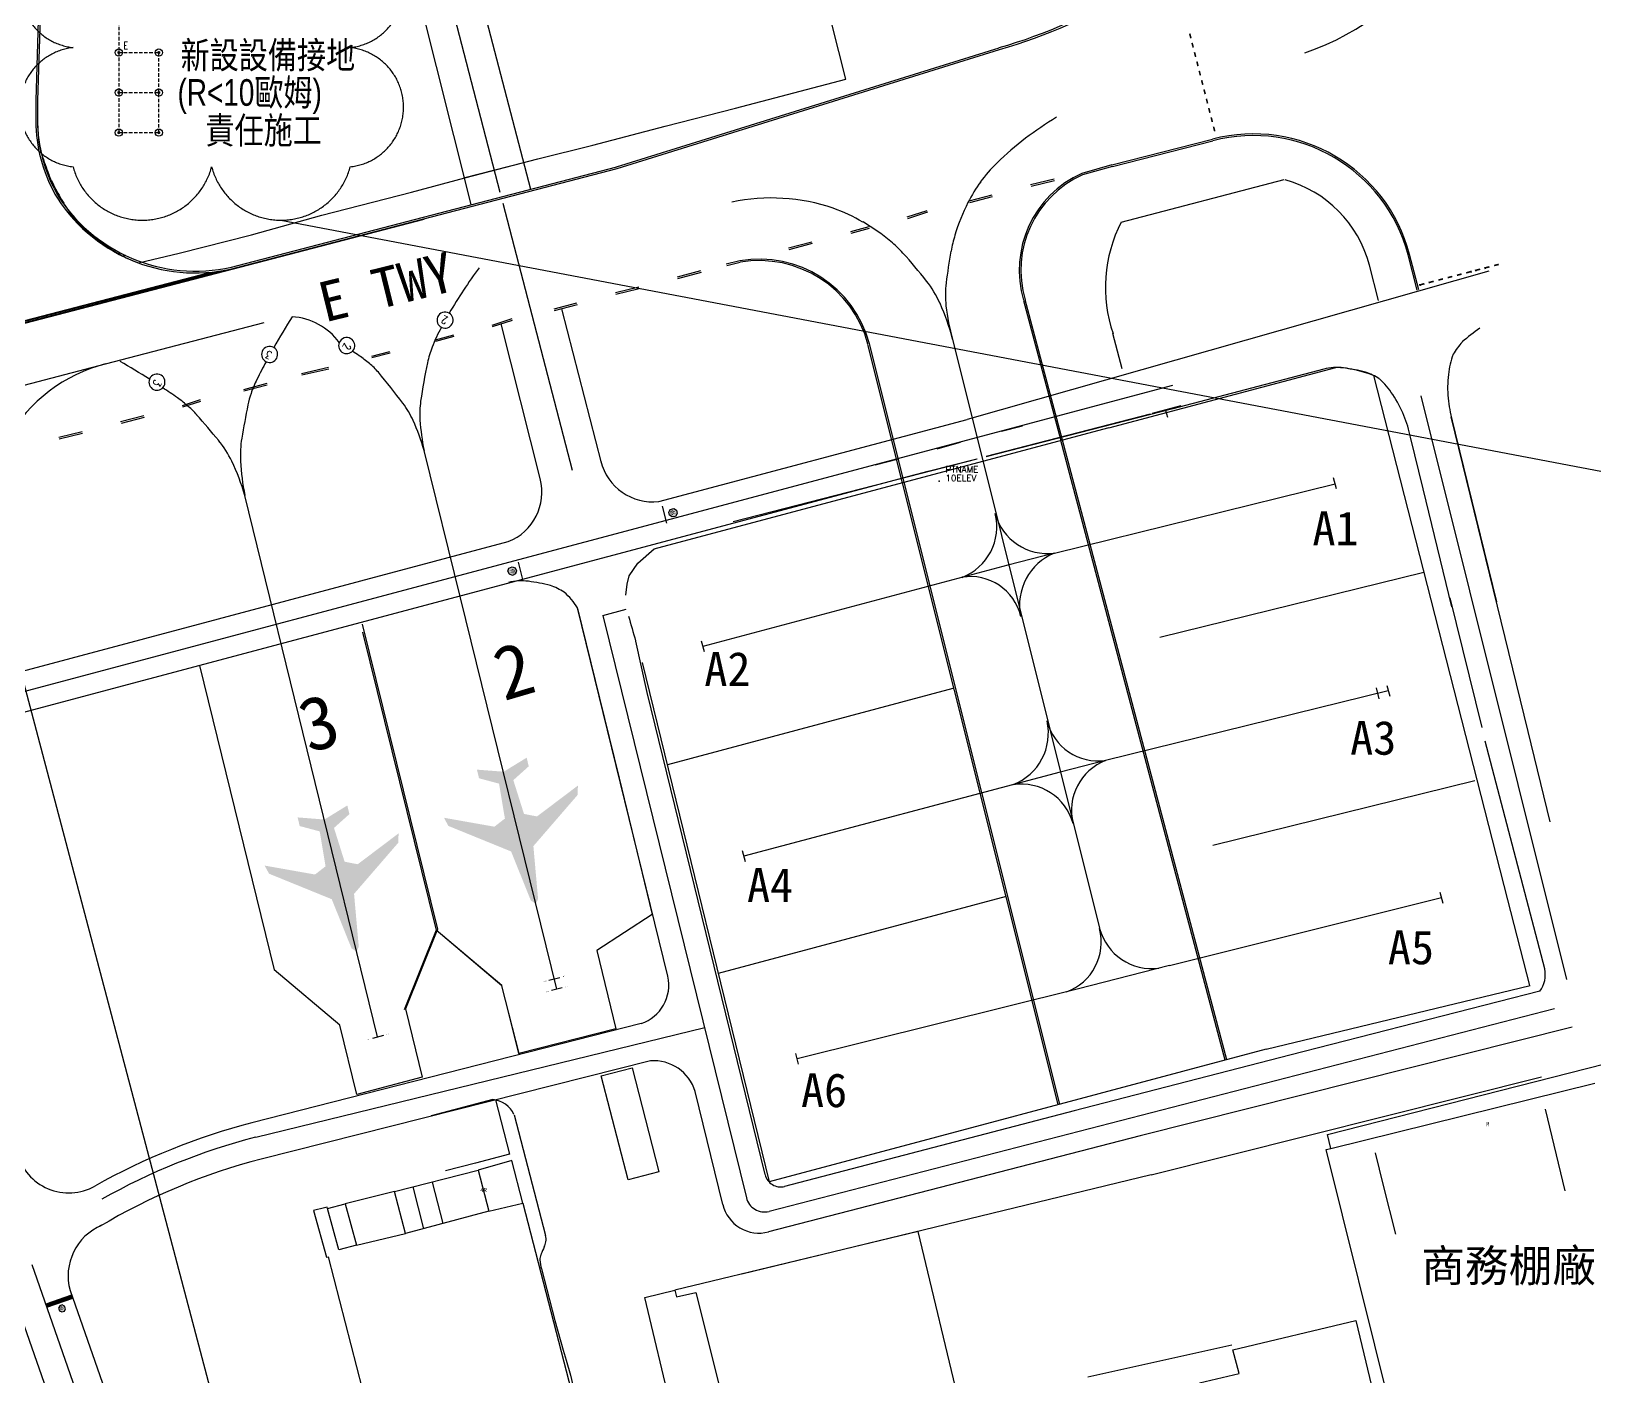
# Model space of a CAD drawing. Extents: x 71210 to 87171, y -11349 to 219.
# Drawn here: x 82214 to 85144, y -7276 to -4755 of the extents above; entities that cross this region are included whole.
import ezdxf
from ezdxf.enums import TextEntityAlignment as Align

# ---------------------------------------------------------------- set-up
doc = ezdxf.new("R2010")
doc.units = 0
doc.linetypes.add('HIDDEN', pattern=[9.525, 6.35, -3.175])
for name, color, linetype in [('L-燈具圖', 7, 'Continuous'), ('建築', 7, 'Continuous'), ('接地線', 3, 'HIDDEN'), ('文字', 6, 'Continuous'), ('既設管線', 1, 'HIDDEN')]:
    doc.layers.add(name, color=color, linetype=linetype)
doc.styles.add('ED_TEXT', font='ROMANS', dxfattribs={"width": 0.8, "bigfont": 'LCHINA'})
doc.styles.add('PTELEV', font='simplex.shx')
doc.styles.add('PTNAME', font='simplex.shx', dxfattribs={"bigfont": 'chineset.shx'})
doc.styles.add('TC_T1', font='romanc.shx', dxfattribs={"width": 0.8, "bigfont": '@chineset.shx'})
doc.styles.add('新細明體', font='')
doc.styles.add('細明體', font='')
doc.styles.get('新細明體').set_extended_font_data('新細明體')
doc.styles.get('細明體').set_extended_font_data('細明體')

msp = doc.modelspace()

# ---------------------------------------------------------------- hatches: boundary and pattern name
at = {"layer": '建築', "ltscale": 1000}
h = msp.add_hatch(color=256, dxfattribs=at)
h.paths.add_polyline_path([(84387.4, -4768.1), (84388.9, -4767.7), (84386.6, -4759), (84385.2, -4759.4)])
h.paths.add_polyline_path([(84386, -4768.5), (84387.4, -4768.1), (84385.2, -4759.4), (84383.7, -4759.8)])
h = msp.add_hatch(color=256, dxfattribs=at)
h.paths.add_polyline_path([(84391.9, -4785.5), (84393.3, -4785.2), (84391.1, -4776.4), (84389.6, -4776.8)])
h.paths.add_polyline_path([(84390.4, -4785.9), (84391.9, -4785.5), (84389.6, -4776.8), (84388.2, -4777.2)])
h = msp.add_hatch(color=256, dxfattribs=at)
h.paths.add_polyline_path([(84396.4, -4803), (84397.8, -4802.6), (84395.6, -4793.9), (84394.1, -4794.3)])
h.paths.add_polyline_path([(84394.9, -4803.3), (84396.4, -4803), (84394.1, -4794.3), (84392.7, -4794.6)])
h = msp.add_hatch(color=256, dxfattribs=at)
h.paths.add_polyline_path([(84400.8, -4820.4), (84402.3, -4820), (84400, -4811.3), (84398.6, -4811.7)])
h.paths.add_polyline_path([(84399.4, -4820.8), (84400.8, -4820.4), (84398.6, -4811.7), (84397.1, -4812.1)])
h = msp.add_hatch(color=256, dxfattribs=at)
h.paths.add_polyline_path([(84405.3, -4837.8), (84406.7, -4837.5), (84404.5, -4828.8), (84403.1, -4829.1)])
h.paths.add_polyline_path([(84403.8, -4838.2), (84405.3, -4837.8), (84403.1, -4829.1), (84401.6, -4829.5)])
h = msp.add_hatch(color=256, dxfattribs=at)
h.paths.add_polyline_path([(84409.8, -4855.3), (84411.2, -4854.9), (84409, -4846.2), (84407.5, -4846.6)])
h.paths.add_polyline_path([(84408.3, -4855.7), (84409.8, -4855.3), (84407.5, -4846.6), (84406.1, -4846.9)])
h = msp.add_hatch(color=256, dxfattribs=at)
h.paths.add_polyline_path([(84414.2, -4872.7), (84415.7, -4872.3), (84413.4, -4863.6), (84412, -4864)])
h.paths.add_polyline_path([(84412.8, -4873.1), (84414.2, -4872.7), (84412, -4864), (84410.5, -4864.4)])
h = msp.add_hatch(color=256, dxfattribs=at)
h.paths.add_polyline_path([(84418.7, -4890.2), (84420.1, -4889.8), (84417.9, -4881.1), (84416.5, -4881.4)])
h.paths.add_polyline_path([(84417.2, -4890.5), (84418.7, -4890.2), (84416.5, -4881.4), (84415, -4881.8)])
h = msp.add_hatch(color=256, dxfattribs=at)
h.paths.add_polyline_path([(84423.2, -4907.6), (84424.6, -4907.2), (84422.4, -4898.5), (84420.9, -4898.9)])
h.paths.add_polyline_path([(84421.7, -4908), (84423.2, -4907.6), (84420.9, -4898.9), (84419.5, -4899.2)])
h = msp.add_hatch(color=256, dxfattribs=at)
h.paths.add_polyline_path([(84427.6, -4925), (84429.1, -4924.7), (84426.9, -4915.9), (84425.4, -4916.3)])
h.paths.add_polyline_path([(84426.2, -4925.4), (84427.6, -4925), (84425.4, -4916.3), (84423.9, -4916.7)])
h = msp.add_hatch(color=256, dxfattribs=at)
h.paths.add_polyline_path([(84432.1, -4942.5), (84433.6, -4942.1), (84431.3, -4933.4), (84429.9, -4933.7)])
h.paths.add_polyline_path([(84430.6, -4942.8), (84432.1, -4942.5), (84429.9, -4933.7), (84428.4, -4934.1)])
for points in [[(82602.1, -5197.8), (82601.9, -5197.1, -0.02048), (82577.3, -5202.7), (82474, -5229.6), (82473.9, -5231.2)], [(82558, -5205.7, -0.008127), (82548.1, -5206.7), (82474.1, -5226), (82474.1, -5227.5)], [(83159.8, -6389.7), (83150.4, -6383.9), (83113.3, -6291.8), (82995.8, -6244), (82987.5, -6228.7), (83082.1, -6245.4), (83101.7, -6230.1), (83090.7, -6164.7), (83053.2, -6154.7), (83049.3, -6138.5), (83099.5, -6142.4), (83142.5, -6116.1), (83146.4, -6132.3), (83117.5, -6158.2), (83137.5, -6221.5), (83161.9, -6226.2), (83238.5, -6168.4), (83238.1, -6185.8), (83155.1, -6281.8), (83163.9, -6380.7)], [(82823.7, -6479.3), (82814.3, -6473.5), (82777.2, -6381.3), (82659.7, -6333.5), (82651.4, -6318.3), (82745.9, -6335), (82765.6, -6319.6), (82754.6, -6254.2), (82717.1, -6244.2), (82713.2, -6228), (82763.4, -6232), (82806.4, -6205.6), (82810.3, -6221.8), (82781.4, -6247.7), (82801.3, -6311), (82825.8, -6315.8), (82902.4, -6258), (82902, -6275.3), (82819, -6371.3), (82827.8, -6470.2)]]:
    msp.add_hatch(color=256, dxfattribs=at).paths.add_polyline_path(points)
h = msp.add_hatch(color=256, dxfattribs=at)
h.paths.add_polyline_path([(84877.4, -5214.4), (84877, -5213), (84868.3, -5215.3), (84868.6, -5216.7)])
h.paths.add_polyline_path([(84877.7, -5215.9), (84877.4, -5214.4), (84868.6, -5216.7), (84869, -5218.2)])
h = msp.add_hatch(color=256, dxfattribs=at)
h.paths.add_polyline_path([(84894.8, -5209.9), (84894.4, -5208.4), (84885.7, -5210.7), (84886.1, -5212.2)])
h.paths.add_polyline_path([(84895.2, -5211.4), (84894.8, -5209.9), (84886.1, -5212.2), (84886.4, -5213.6)])
h = msp.add_hatch(color=256, dxfattribs=at)
h.paths.add_polyline_path([(84912.2, -5205.4), (84911.8, -5203.9), (84903.1, -5206.2), (84903.5, -5207.6)])
h.paths.add_polyline_path([(84912.6, -5206.8), (84912.2, -5205.4), (84903.5, -5207.6), (84903.9, -5209.1)])
h = msp.add_hatch(color=256, dxfattribs=at)
h.paths.add_polyline_path([(84929.6, -5200.8), (84929.2, -5199.4), (84920.5, -5201.6), (84920.9, -5203.1)])
h.paths.add_polyline_path([(84930, -5202.3), (84929.6, -5200.8), (84920.9, -5203.1), (84921.3, -5204.5)])
h = msp.add_hatch(color=256, dxfattribs=at)
h.paths.add_polyline_path([(84947, -5196.3), (84946.7, -5194.8), (84937.9, -5197.1), (84938.3, -5198.6)])
h.paths.add_polyline_path([(84947.4, -5197.7), (84947, -5196.3), (84938.3, -5198.6), (84938.7, -5200)])
h = msp.add_hatch(color=256, dxfattribs=at)
h.paths.add_polyline_path([(84964.5, -5191.8), (84964.1, -5190.3), (84955.4, -5192.6), (84955.7, -5194)])
h.paths.add_polyline_path([(84964.8, -5193.2), (84964.5, -5191.8), (84955.7, -5194), (84956.1, -5195.5)])
h = msp.add_hatch(color=256, dxfattribs=at)
h.paths.add_polyline_path([(82474.1, -5227.5), (82474.1, -5226), (82410.4, -5242.5), (82410.4, -5244.1)])
h.paths.add_polyline_path([(82473.9, -5231.2), (82474, -5229.6), (82410.3, -5246.2), (82410.2, -5247.7)])
h.paths.add_polyline_path([(82410.4, -5244.1), (82410.4, -5242.5), (82344.5, -5259.7), (82344.5, -5261.2)])
h.paths.add_polyline_path([(82410.2, -5247.7), (82410.3, -5246.2), (82344.4, -5263.3), (82344.3, -5264.9)])
h.paths.add_polyline_path([(82344.5, -5261.2), (82344.5, -5259.7), (82284.7, -5275.2), (82284.7, -5276.8)])
h.paths.add_polyline_path([(82344.3, -5264.9), (82344.4, -5263.3), (82284.6, -5278.9), (82284.6, -5280.5)])
h = msp.add_hatch(color=256, dxfattribs=at)
h.paths.add_polyline_path([(84825.1, -5228), (84824.7, -5226.6), (84816, -5228.9), (84816.4, -5230.3)])
h.paths.add_polyline_path([(84825.5, -5229.5), (84825.1, -5228), (84816.4, -5230.3), (84816.8, -5231.8)])
h = msp.add_hatch(color=256, dxfattribs=at)
h.paths.add_polyline_path([(84842.5, -5223.5), (84842.1, -5222.1), (84833.4, -5224.3), (84833.8, -5225.8)])
h.paths.add_polyline_path([(84842.9, -5225), (84842.5, -5223.5), (84833.8, -5225.8), (84834.2, -5227.2)])
h = msp.add_hatch(color=256, dxfattribs=at)
h.paths.add_polyline_path([(84859.9, -5219), (84859.6, -5217.5), (84850.9, -5219.8), (84851.2, -5221.2)])
h.paths.add_polyline_path([(84860.3, -5220.4), (84859.9, -5219), (84851.2, -5221.2), (84851.6, -5222.7)])
h = msp.add_hatch(color=256, dxfattribs=at)
h.paths.add_polyline_path([(82284.7, -5276.8), (82284.7, -5275.2), (82234.7, -5288.3), (82234.6, -5289.8)])
h.paths.add_polyline_path([(82284.6, -5280.5), (82284.6, -5278.9), (82234.6, -5291.9), (82234.5, -5293.5)])
h.paths.add_polyline_path([(82234.6, -5289.8), (82234.7, -5288.3), (82187.5, -5300.5), (82187.5, -5302.1)])
h.paths.add_polyline_path([(82234.5, -5293.5), (82234.6, -5291.9), (82187.4, -5304.2), (82187.4, -5305.8)])
h = msp.add_hatch(color=256, dxfattribs=at)
h.dxf.hatch_style = 1
h.paths.add_polyline_path([(83121.6, -5771.5), (83115.7, -5774.5), (83110.1, -5772.3), (83107.2, -5766.8), (83109.3, -5760.9), (83115.3, -5758.3), (83120.9, -5760.4), (83123.3, -5765.8)])
h.paths.add_polyline_path([(83411.7, -5650.9), (83418.1, -5649.2), (83423.1, -5652.5), (83424.7, -5658.5), (83421.3, -5663.9), (83415, -5665.1), (83410, -5661.9), (83408.8, -5656.1)])
h.paths.add_polyline_path([(82083.6, -6006.4), (82082.4, -6001.6), (82078.1, -5999), (82073.3, -6000.3), (82070.7, -6004.5), (82071.9, -6009.4), (82076.2, -6011.9), (82081.1, -6010.7)])
h.paths.add_polyline_path([(81772.2, -6123), (81773.5, -6127.9), (81777.8, -6130.4), (81782.7, -6129.1), (81785.2, -6124.8), (81783.9, -6120), (81779.6, -6117.4), (81774.8, -6118.7)])
h.paths.add_polyline_path([(81988.6, -6215), (81993.5, -6213.7), (81996, -6209.4), (81994.7, -6204.5), (81990.3, -6202), (81985.5, -6203.3), (81983, -6207.6), (81984.3, -6212.5)])
h.paths.add_polyline_path([(82119.2, -6883.9), (82114.4, -6885.2), (82111.9, -6889.5), (82113.2, -6894.4), (82117.5, -6896.9), (82122.3, -6895.6), (82124.8, -6891.3), (82123.6, -6886.4)])
h.paths.add_polyline_path([(82271.3, -7154.7), (82276, -7153), (82278.2, -7148.5), (82276.5, -7143.8), (82272, -7141.6), (82267.3, -7143.3), (82265.1, -7147.8), (82266.8, -7152.5)])
h.paths.add_polyline_path([(81970, -7255), (81975, -7255.1), (81978.6, -7251.6), (81978.7, -7246.6), (81975.2, -7243), (81970.2, -7242.9), (81966.6, -7246.4), (81966.5, -7251.4)])
h.paths.add_polyline_path([(81821.2, -7132), (81821.4, -7137), (81825, -7140.4), (81830, -7140.3), (81833.4, -7136.7), (81833.3, -7131.7), (81829.7, -7128.2), (81824.7, -7128.4)])
h.paths.add_polyline_path([(77964.7, -7187.9), (77964.5, -7182.9), (77960.9, -7179.5), (77955.9, -7179.6), (77952.5, -7183.2), (77952.6, -7188.2), (77956.2, -7191.7), (77961.2, -7191.5)])
h.paths.add_polyline_path([(77788.3, -7238.1), (77788.5, -7243), (77792.1, -7246.5), (77797.1, -7246.4), (77800.5, -7242.7), (77800.4, -7237.7), (77796.8, -7234.3), (77791.8, -7234.4)])
h.paths.add_polyline_path([(77623, -7242.4), (77623.2, -7247.4), (77626.8, -7250.8), (77631.8, -7250.7), (77635.2, -7247.1), (77635.1, -7242.1), (77631.5, -7238.6), (77626.5, -7238.8)])
h.paths.add_polyline_path([(77374.5, -7105), (77377.1, -7100.7), (77375.9, -7095.9), (77371.7, -7093.3), (77366.8, -7094.4), (77364.2, -7098.7), (77365.4, -7103.6), (77369.6, -7106.2)])
h.paths.add_polyline_path([(77247.4, -7137.2), (77247.5, -7142.2), (77251.2, -7145.7), (77256.2, -7145.5), (77259.6, -7141.9), (77259.5, -7136.9), (77255.8, -7133.5), (77250.8, -7133.6)])
h.paths.add_polyline_path([(77037.4, -7097.3), (77037.3, -7092.3), (77033.6, -7088.8), (77028.6, -7089), (77025.2, -7092.6), (77025.3, -7097.6), (77029, -7101), (77034, -7100.9)])
h.paths.add_polyline_path([(77074.4, -6308.6), (77074.3, -6303.6), (77070.6, -6300.2), (77065.6, -6300.3), (77062.2, -6304), (77062.3, -6309), (77066, -6312.4), (77071, -6312.3)])

# ---------------------------------------------------------------- linework, layer by layer
at = {"layer": 'L-燈具圖', "const_width": 2.9, "elevation": -3.9}
for points in [[(82378.1, -4793.5, -1), (82378.1, -4796.4, -1)], [(82453.1, -4793.5, -1), (82453.1, -4796.4, -1)], [(82378.1, -4868.5, -1), (82378.1, -4871.4, -1)], [(82453.1, -4868.5, -1), (82453.1, -4871.4, -1)], [(82378.1, -4943.5, -1), (82378.1, -4946.4, -1)], [(82453.1, -4943.5, -1), (82453.1, -4946.4, -1)]]:
    msp.add_lwpolyline(points, format="xyb", close=True, dxfattribs=at)
at = {"layer": 'L-燈具圖'}
for centre in [(82378.1, -4794.9, -3.9), (82453.1, -4794.9, -3.9), (82378.1, -4869.9, -3.9), (82453.1, -4869.9, -3.9), (82378.1, -4944.9, -3.9), (82453.1, -4944.9, -3.9)]:
    msp.add_circle(centre, 6.75, dxfattribs=at)
at = {"layer": '建築', "ltscale": 1000}
for p, q in [((82234.8, -4585.2, -12.7), (82227.6, -4826.4, -12.7)), ((82980.9, -4627.2, -12.7), (83092.3, -5056.5, -12.7)), ((83035.8, -4613.1, -12.7), (83149.4, -5050.9, -12.7)), ((83740.6, -4844.8, -12.7), (83687.9, -4635.7, -12.7)), ((82228.5, -4684, -12.7), (82222.4, -4884.8, -12.7)), ((82232, -4684, -12.7), (82225.9, -4884.9, -12.7)), ((83038.5, -5079.8, -12.7), (82936.6, -4674.7, -12.7)), ((83311, -5008.9, -12.7), (84027.9, -4785.8, -12.7)), ((83312, -5012.2, -12.7), (84029, -4789.1, -12.7)), ((82227.6, -4826.4, -12.7), (82225.9, -4884.9, -12.7)), ((83533.7, -4898.9, -12.7), (83740.6, -4844.8, -12.7)), ((82222.4, -4884.8, -12.7), (82222.5, -4932.4, -12.7)), ((82225.9, -4884.9, -12.7), (82226, -4932.3, -12.7)), ((82225.9, -4884.9, -12.7), (82226, -4932.4, -12.7)), ((83402.3, -4933.1, -12.7), (83533.7, -4898.9, -12.7)), ((83266.3, -4968.5, -12.7), (83402.3, -4933.1, -12.7)), ((83163.5, -4994.3, -12.7), (83266.3, -4968.5, -12.7)), ((84239, -5005.5, -12.7), (84428, -4957.2, -12.7)), ((84240.2, -5008.3, -12.7), (84428.7, -4960.1, -12.7)), ((82601, -5193.7, -12.7), (83311.2, -5008.8, -12.7)), ((83026.8, -5029.5, -12.7), (83163.5, -4994.3, -12.7)), ((83136.5, -5001.3, -12.7), (83026.8, -5029.5, -12.7)), ((84239, -5005.5, -12.7), (84183.1, -5021.2, -12.7)), ((84240.2, -5008.3, -12.7), (84184.4, -5024, -12.7)), ((82601.9, -5197.1, -12.7), (83312, -5012.2, -12.7)), ((82926.9, -5056.6, -12.7), (83026.8, -5029.5, -12.7)), ((84130.9, -5032.1, -12.7), (84087.1, -5042.8, -12.7)), ((84131.6, -5035, -12.7), (84087.9, -5045.7, -12.7)), ((84256.8, -5112.5, -12.7), (84562.1, -5033, -12.7)), ((82758.3, -5099.7, -12.7), (82926.9, -5056.6, -12.7)), ((84014.4, -5062.1, -12.7), (83971.5, -5073.2, -12.7)), ((84015.2, -5065, -12.7), (83972.2, -5076.2, -12.7)), ((83097.7, -5077.3, -12.7), (83227.5, -5577.5, -12.7)), ((83892.8, -5091.2, -12.7), (83855.3, -5103.4, -12.7)), ((83893.6, -5094.1, -12.7), (83856.1, -5106.3, -12.7)), ((82187.4, -5305.8, -12.7), (82950.5, -5107.1, -12.7)), ((82626.7, -5136.6, -12.7), (82758.3, -5099.7, -12.7)), ((83783.5, -5121.7, -12.7), (83749.2, -5131.1, -12.7)), ((83784.3, -5124.6, -12.7), (83749.9, -5134, -12.7)), ((82491.2, -5170.5, -12.7), (82626.7, -5136.6, -12.7)), ((83676.8, -5149.9, -12.7), (83633.2, -5161.6, -12.7)), ((83677.5, -5152.8, -12.7), (83633.9, -5164.5, -12.7)), ((82387.1, -5175.5, -12.7), (82391, -5174.5, -12.7)), ((82415.3, -5189.2, -12.7), (82491.2, -5170.5, -12.7)), ((83542.1, -5185.1, -12.7), (83516.7, -5191.5, -12.7)), ((84811.8, -5240, -12.7), (84794.4, -5174, -12.7)), ((84814.7, -5239.2, -12.7), (84797.3, -5173.2, -12.7)), ((82187.4, -5304.2, -12.7), (82577.3, -5202.7, -12.7)), ((82187.5, -5302.1, -12.7), (82558, -5205.7, -12.7)), ((82187.5, -5300.5, -12.7), (82548.1, -5206.7, -12.7)), ((83468.6, -5203.8, -12.7), (83424.7, -5215.7, -12.7)), ((83469.4, -5206.7, -12.7), (83425.5, -5218.6, -12.7)), ((83542.8, -5188, -12.7), (83517.4, -5194.4, -12.7)), ((84946.1, -5204.4, -12.7), (83968.4, -5482.2, -12.7)), ((84739.3, -5259.2, -12.7), (84721.9, -5193.1, -12.7)), ((84911.8, -5203.9, -12.7), (84912.6, -5206.8, -12.7)), ((84911.8, -5203.9, -12.7), (84912.6, -5206.8, -12.7)), ((84911.8, -5203.9, -12.7), (84912.6, -5206.8, -12.7)), ((84911.8, -5203.9, -12.7), (84912.6, -5206.8, -12.7)), ((84920.5, -5201.6, -12.7), (84921.3, -5204.5, -12.7)), ((84937.9, -5197.1, -12.7), (84938.7, -5200, -12.7)), ((83352.6, -5234.7, -12.7), (83308.9, -5245.4, -12.7)), ((83353.4, -5237.6, -12.7), (83309.6, -5248.3, -12.7)), ((84816, -5228.9, -12.7), (84816.8, -5231.8, -12.7)), ((84833.4, -5224.3, -12.7), (84834.2, -5227.2, -12.7)), ((83236.1, -5264.7, -12.7), (83193.3, -5275.9, -12.7)), ((83236.9, -5267.6, -12.7), (83194, -5278.8, -12.7)), ((84073.9, -5259.2, 188.5), (84143.6, -5522, 188.5)), ((84146.5, -5521.2, 188.5), (84076.7, -5258.3, 188.5)), ((82353.3, -5378.1, -12.7), (82650.4, -5300.6, -12.7)), ((83114.5, -5293.8, -12.7), (83077, -5306, -12.7)), ((83115.3, -5296.7, -12.7), (83077.8, -5308.9, -12.7)), ((83167.7, -5593.2, -12.7), (83094.8, -5303.4, -12.7)), ((83207.6, -5275.2, -12.7), (83282.4, -5563.5, -12.7)), ((83005.2, -5324.3, -12.7), (82970.9, -5333.7, -12.7)), ((83006, -5327.2, -12.7), (82971.7, -5336.6, -12.7)), ((83940.7, -5332.2, 389.6), (84216, -6435.4, 389.6)), ((84258.8, -5387.5, -12.7), (84241.4, -5321.5, -12.7)), ((82885.7, -5355.4, -12.7), (82851.6, -5364.3, -12.7)), ((82886.4, -5358.3, -12.7), (82852.4, -5367.2, -12.7)), ((83847, -5600.9, 188.5), (83782.1, -5341.6, 188.5)), ((83849.9, -5600.1, 188.5), (83785, -5340.9, 188.5)), ((81519.6, -5595.5, -12.7), (82353.3, -5378.1, -12.7)), ((82770.8, -5385.1, -12.7), (82720.2, -5396.7, -12.7)), ((82771.5, -5388.1, -12.7), (82721, -5399.6, -12.7)), ((84233.7, -5498.1, 188.5), (84659, -5384.9, 188.5)), ((84636.3, -5388, 188.5), (84353.3, -5462.7, 188.5)), ((82064, -6028.2, -12.7), (84353.5, -5418.4, -12.7)), ((82064, -6028.2, -12.7), (84353.5, -5418.4, -12.7)), ((82655.5, -5415.2, -12.7), (82611.8, -5426.7, -12.7)), ((82656.3, -5418.1, -12.7), (82612.6, -5429.6, -12.7)), ((84981.6, -6382.6, 188.5), (84730, -5400.1, 188.5)), ((82530.6, -5445.7, -12.7), (82496.6, -5456.7, -12.7)), ((82531.5, -5448.6, -12.7), (82497.4, -5459.6, -12.7)), ((84818.1, -5437.9, 188.5), (85091.3, -6531.9, -212.2)), ((82424.7, -5475.6, -12.7), (82381.4, -5487, -12.7)), ((82425.5, -5478.5, -12.7), (82382.2, -5489.9, -12.7)), ((84003.8, -5551.4, -12.7), (84310.9, -5471.7, -12.7)), ((84353.3, -5462.7, 188.5), (84004, -5552.4, 188.5)), ((84315.4, -5470.5, -12.7), (84369.1, -5456.2, -12.7)), ((84343.9, -5478.7, -12.7), (84340.7, -5466.2, -12.7)), ((85019.4, -6067.2, 188.5), (84875, -5477.5, 188.5)), ((84875, -5477.5, 188.5), (84959.9, -5824.3, 188.5)), ((82309.4, -5505.5, -12.7), (82265.4, -5516.4, -12.7)), ((82310.2, -5508.5, -12.7), (82266.2, -5519.4, -12.7)), ((83390, -5636.2, -12.7), (83968.4, -5482.2, -12.7)), ((84233.7, -5498.1, 188.5), (83847, -5600.9, 188.5)), ((84032.7, -5504.5, -12.7), (84071.5, -5494.4, -12.7)), ((83911.7, -5537.1, -12.7), (83955.8, -5525.2, -12.7)), ((84451.8, -6682.8, 188.5), (84143.6, -5522, 188.5)), ((84454.7, -6682, 188.5), (84146.5, -5521.2, 188.5)), ((84822.6, -5612.1, 188.5), (84799.1, -5515.8, 188.5)), ((83018.8, -5816.6, 188.5), (82950.1, -5540.3, 188.5)), ((83795.7, -5567.3, -12.7), (83839.2, -5555.9, -12.7)), ((83986.6, -5556.9, 188.5), (83817.1, -5600.5, 188.5)), ((83895.3, -5579.5, -12.7), (83986.4, -5555.9, -12.7)), ((82073.6, -6064.4, -12.7), (83871.5, -5585.6, -12.7)), ((83640.7, -5646.4, -12.7), (83895.3, -5579.5, -12.7)), ((84660, -5612.2, 188.5), (84654.9, -5591.7, 188.5)), ((82862.9, -6639.4, -12.7), (82614.4, -5624.6, -12.7)), ((83381.2, -5724.8, 188.5), (83847.8, -5600.7, 188.5)), ((83817.1, -5600.5, 188.5), (83529.5, -5674.3, 188.5)), ((84138.9, -6766.2, 188.5), (83847, -5600.9, 188.5)), ((84141.6, -6765.5, 188.5), (83849.9, -5600.1, 188.5)), ((84131.7, -5732.8, 188.5), (84657.8, -5603.2, 188.5)), ((84876.4, -5833.4, 188.5), (84822.6, -5612.1, 188.5)), ((83396.6, -5644.6, -12.7), (83404.7, -5676.9, -12.7)), ((83408.8, -5656.1, -12.7), (83411.7, -5650.9, -12.7)), ((83411.7, -5650.9, -12.7), (83418.1, -5649.2, -12.7)), ((83411.7, -5650.9, -12.7), (83411.7, -5650.9, -12.7)), ((83418.1, -5649.2, -12.7), (83423.1, -5652.5, -12.7)), ((83423.1, -5652.5, -12.7), (83424.7, -5658.5, -12.7)), ((83410, -5661.9, -12.7), (83408.8, -5656.1, -12.7)), ((83415, -5665.1, -12.7), (83410, -5661.9, -12.7)), ((83421.3, -5663.9, -12.7), (83415, -5665.1, -12.7)), ((83424.7, -5658.5, -12.7), (83421.3, -5663.9, -12.7)), ((81702.6, -6085.6, -12.7), (83108, -5711.3, -12.7)), ((83350.6, -5751.4, -11.9), (83381.2, -5724.8, -11.9)), ((84131.7, -5732.8, 188.5), (84044.2, -5755.4, 188.5)), ((82593.3, -7462.5, -12.7), (82139, -5745.1, -12.7)), ((83107.2, -5766.8, -12.7), (83109.3, -5760.9, -12.7)), ((83110.1, -5772.3, -12.7), (83107.2, -5766.8, -12.7)), ((83109.3, -5760.9, -12.7), (83115.3, -5758.3, -12.7)), ((83115.7, -5774.5, -12.7), (83110.1, -5772.3, -12.7)), ((83115.3, -5758.3, -12.7), (83120.9, -5760.4, -12.7)), ((83121.6, -5771.5, -12.7), (83115.7, -5774.5, -12.7)), ((83120.9, -5760.4, -12.7), (83123.3, -5765.8, -12.7)), ((83123.3, -5765.8, -12.7), (83121.6, -5771.5, -12.7)), ((83121.6, -5771.5, -12.7), (83121.6, -5771.5, -12.7)), ((83126.4, -5749.8, -12.7), (83134.5, -5782, -12.7)), ((83334.8, -5775.3, -11.9), (83350.6, -5751.4, -11.9)), ((84044.2, -5755.3, 188.5), (83472.9, -5908, 188.5)), ((84328.9, -5890.2, 188.5), (84824.1, -5768.2, 188.5)), ((83328.3, -5811.8, -11.9), (83330.7, -5791.2, -11.9)), ((83330.7, -5791.2, -11.9), (83334.8, -5775.3, -11.9)), ((83199.1, -6549.9, 188.5), (83018.8, -5816.6, 188.5)), ((84873, -5816.3, 188.5), (84932.5, -6059.3, 188.5)), ((83407.3, -6525.7, -11.9), (83237.8, -5835.6, -11.9)), ((83237.8, -5836.6, -11.9), (83278.9, -6004.4, -11.9)), ((83285.3, -5849.6, -11.9), (83328.7, -5837.9, -11.9)), ((83285.3, -5849.6, -11.9), (83554.3, -6940.7, -11.9)), ((82834.5, -5866.1, 188.5), (82975.4, -6437.5, 188.5)), ((82835.1, -5880.9, -11.9), (82972.6, -6439, -11.9)), ((83368.4, -5994.1, -11.9), (83346.8, -5897.5, -11.9)), ((83475.5, -5918, 188.5), (83470.1, -5897.5, 188.5)), ((82529.3, -5943.1, -12.7), (82669, -6513.7, -12.7)), ((83359.2, -5937.6, 188.5), (83596.9, -6910.7, 188.5)), ((83278.9, -6004.4, -11.9), (83315.8, -6154.4, -11.9)), ((83589.2, -6897.4, -11.9), (83368.4, -5994.1, -11.9)), ((83941.5, -5986.7, 188.5), (83406.3, -6129.6, 188.5)), ((84757.3, -5990.7, 188.5), (84227.6, -6121.4, 188.5)), ((84740.5, -6005.7, 188.5), (84735.2, -5985.3, 188.5)), ((84754.6, -5980.6, 188.5), (84760.1, -6001, 188.5)), ((85050.5, -6511.7, 188.5), (84939, -6085.4, 188.5)), ((85060.6, -6236.5, 188.5), (85019.4, -6067.2, 188.5)), ((84227.6, -6121.4, 188.5), (84142.2, -6143.4, 188.5)), ((84142.2, -6143.4, 188.5), (83549.5, -6300.8, 188.5)), ((83315.8, -6154.4, -11.9), (83377.9, -6409.8, -11.9)), ((84428.7, -6279.9, 188.5), (84919.3, -6159.1, 188.5)), ((83552.4, -6311, 188.5), (83547, -6290.6, 188.5)), ((83550.2, -6303.4, -11.9), (83550.2, -6303.4, -11.9)), ((84041.3, -6376.4, 188.5), (83501.5, -6520.5, 188.5)), ((84347.2, -6505.3, 188.5), (84856.8, -6378.3, 188.5)), ((84854, -6368.1, 188.5), (84859.5, -6388.5, 188.5)), ((85022.9, -6543.1, 188.5), (84981.6, -6382.6, 188.5)), ((83377.9, -6409.8, -11.9), (83273.7, -6477.2, -11.9)), ((82972.6, -6439, -11.9), (82912.9, -6588.5, -11.9)), ((82975.4, -6437.5, 188.5), (82915.6, -6586.9, 188.5)), ((83095.9, -6543.7, -11.9), (82972.6, -6439, -11.9)), ((83095.7, -6542.8, -11.9), (82972.6, -6439, -11.9)), ((83273.7, -6477.2, -11.9), (83309.4, -6624.4, -11.9)), ((82792.1, -6617.5, -12.7), (82669, -6513.7, -12.7)), ((83184.2, -6533.1, 188.5), (83204.6, -6527.8, 188.5)), ((84347.2, -6505.3, 188.5), (84174, -6549.9, 188.5)), ((83128.1, -6670.6, -11.9), (83095.7, -6542.8, -11.9)), ((83129, -6673.1, -11.9), (83095.9, -6543.7, -11.9)), ((83209.3, -6547.2, 188.5), (83188.9, -6552.6, 188.5)), ((84174, -6549.9, 188.5), (83649.4, -6680.3, -11.9)), ((84528.6, -6662.3, 188.5), (85023, -6543.1, 188.5)), ((85041.3, -6553.8, -11.9), (84572.8, -6673.2, -11.9)), ((82915.6, -6586.9, 188.5), (82946.4, -6715, 188.5)), ((85068.9, -6586.4, -11.9), (83597, -6966.2, -11.9)), ((83357.1, -6614.4, -11.9), (82627.6, -6800.3, -12.7)), ((82634.6, -6827.1, -12.7), (83476.3, -6621.6, -12.7)), ((82824.5, -6747.5, -12.7), (82792.1, -6617.5, -12.7)), ((85101.7, -6621.3, -11.9), (84292.4, -6824.6, -11.9)), ((82873.9, -6636.5, -12.7), (82853.4, -6642, -12.7)), ((83309.4, -6624.4, -11.9), (83128.1, -6670.6, -11.9)), ((84528.6, -6662.3, 188.5), (83596.8, -6910.6, 188.5)), ((83652.2, -6690.5, -11.9), (83646.9, -6670.1, -11.9)), ((83649.4, -6680.3, -11.9), (83649.4, -6680.3, -11.9)), ((84572.8, -6673.2, -11.9), (84168.5, -6778, -11.9)), ((83374.7, -6684.1, -11.9), (82645.1, -6868.1, -12.7)), ((83282.4, -6712, -12.7), (83340.4, -6697.1, -12.7)), ((83340.4, -6697.1, -12.7), (83390.5, -6892.4, -12.7)), ((84643.2, -6822.2, 167.3), (85194.8, -6681.7, 167.3)), ((82946.4, -6715, -12.7), (82824.5, -6747.5, -12.7)), ((83332.8, -6907.3, -12.7), (83282.4, -6712, -12.7)), ((84312.8, -6897.9, -12.7), (85044.3, -6714, 193)), ((84649.4, -6848.4, 167.3), (85144.5, -6725.8, 167.3)), ((83079.3, -6756.5, -12.7), (82963.4, -6787.3, -12.7)), ((83083.9, -6757, -12.7), (83110.4, -6859.3, -12.7)), ((83510.1, -6953.5, -11.9), (83458.4, -6741.4, -11.9)), ((83118.8, -6785, -12.7), (83178, -7011.2, -12.7)), ((84168.5, -6778, -11.9), (83625.9, -6919.3, -11.9)), ((85088.6, -6927.7, -12.7), (85051.9, -6774.5, -12.7)), ((84292.4, -6824.6, -11.9), (83595.6, -7004.7, -11.9)), ((84649.4, -6848.4, 167.3), (84643.2, -6822.2, 167.3)), ((84641.2, -6850.4, 171.7), (84649.4, -6848.4, 171.7)), ((84770.9, -7372.5, 171.7), (84641.2, -6850.4, 171.7)), ((84732.5, -6856.3, -12.7), (84748, -6917.5, -12.7)), ((83046.4, -6875.6, -12.7), (82990.2, -6890, -12.7)), ((83110.4, -6859.3, -12.7), (83046.4, -6875.6, -12.7)), ((83114.7, -6871, 188.5), (83051.3, -6889.1, 188.5)), ((83135.1, -6950.7, 188.5), (83114.7, -6871, 188.5)), ((82895, -6929.2, 227), (83051.3, -6889.1, 227)), ((82965.1, -6911.2, 270.7), (82985.6, -6989, 270.7)), ((83051.3, -6889.1, 227), (83071.7, -6966, 227)), ((83390.5, -6892.4, -12.7), (83332.8, -6907.3, -12.7)), ((84312.8, -6897.9, -12.7), (83545.6, -7083.7, -12.7)), ((82895, -6929.2, 189.1), (82802.6, -6952.2, 189.1)), ((82915.1, -7007.8, 227), (82895, -6929.2, 227)), ((82949.6, -6998.6, 270.7), (82929.9, -6920.3, 270.7)), ((84748, -6917.5, -12.7), (84770.8, -7008.8, -12.7)), ((82763.5, -6959.5, 142.9), (82743.2, -6964.6, 142.9)), ((82743.2, -6964.6, 142.9), (82767.1, -7052.3, 142.9)), ((82768.6, -6958.2, 142.9), (82763.5, -6959.5, 142.9)), ((82769.3, -6961.1, 142.9), (82768.6, -6958.2, 142.9)), ((82769.3, -6961.1, 227.8), (82802.6, -6952.2, 227.8)), ((82790.4, -7038.2, 227.8), (82769.3, -6961.1, 227.8)), ((82802.6, -6952.2, 227.8), (82823.3, -7029.6, 227.8)), ((83071.7, -6966, 227), (82915.1, -7007.8, 227)), ((83071.7, -6966, 188.5), (83135.1, -6950.7, 188.5)), ((83135.1, -6950.7, 127.7), (83390.1, -7937, 127.7)), ((82823.3, -7029.6, 227.8), (82790.4, -7038.2, 227.8)), ((82823.3, -7029.6, 188.8), (82915.1, -7007.8, 188.8)), ((83876.1, -7003.9, 109.1), (83420.5, -7113.9, 109.1)), ((83977.6, -7424.9, 110.4), (83876.1, -7003.9, 110.4)), ((82767.1, -7052.3, 142.9), (82770.2, -7051.4, 142.9)), ((82770.2, -7051.4, 142.9), (83023.5, -8025.9, 142.9)), ((82215.1, -7065.9, -12.7), (82354.4, -7463.7, -12.7)), ((83170.1, -7074.1, -12.7), (83195.1, -7170.6, -12.7)), ((82286.7, -7114.6, -12.7), (82400.6, -7439.8, -12.7)), ((83364.1, -7127.5, 76.8), (83420.5, -7113.9, 76.8)), ((83420.5, -7113.9, 109.1), (83423.4, -7126.5, 109.1)), ((83423.4, -7126.5, 109.1), (83459.5, -7117.9, 109.1)), ((83459.5, -7117.9, 109.1), (83518, -7351.5, 109.1)), ((82241.2, -7140.2, -12.7), (82289.7, -7123.2, -12.7)), ((82241.2, -7140.2, -12.7), (82289.7, -7123.2, -12.7)), ((82241.2, -7140.2, -12.7), (82289.7, -7123.2, -12.7)), ((82241.2, -7140.2, -12.7), (82289.7, -7123.2, -12.7)), ((82289.7, -7123.2, -12.7), (82241.2, -7140.2, -12.7)), ((82241.3, -7140.7, -12.7), (82289.8, -7123.7, -12.7)), ((82241.5, -7141.1, -12.7), (82290, -7124.1, -12.7)), ((82241.7, -7141.6, -12.7), (82290.2, -7124.6, -12.7)), ((82241.8, -7142.1, -12.7), (82290.3, -7125.1, -12.7)), ((82242, -7142.6, -12.7), (82290.5, -7125.5, -12.7)), ((82242.2, -7143, -12.7), (82290.7, -7126, -12.7)), ((82242.3, -7143.5, -12.7), (82290.8, -7126.5, -12.7)), ((82242.5, -7144, -12.7), (82291, -7127, -12.7)), ((82242.7, -7144.4, -12.7), (82291.2, -7127.4, -12.7)), ((82242.8, -7144.9, -12.7), (82291.3, -7127.9, -12.7)), ((82243, -7145.4, -12.7), (82291.5, -7128.4, -12.7)), ((82243.2, -7145.9, -12.7), (82291.7, -7128.8, -12.7)), ((82267.3, -7143.3, -12.7), (82265.1, -7147.8, -12.7)), ((82267.3, -7143.3, -12.7), (82265.1, -7147.8, -12.7)), ((82265.1, -7147.8, -12.7), (82266.8, -7152.5, -12.7)), ((82265.1, -7147.8, -12.7), (82266.8, -7152.5, -12.7)), ((82272, -7141.6, -12.7), (82267.3, -7143.3, -12.7)), ((82272, -7141.6, -12.7), (82267.3, -7143.3, -12.7)), ((82276.5, -7143.8, -12.7), (82272, -7141.6, -12.7)), ((82276.5, -7143.8, -12.7), (82272, -7141.6, -12.7)), ((82276, -7153, -12.7), (82278.2, -7148.5, -12.7)), ((82276, -7153, -12.7), (82278.2, -7148.5, -12.7)), ((82278.2, -7148.5, -12.7), (82276.5, -7143.8, -12.7)), ((82278.2, -7148.5, -12.7), (82276.5, -7143.8, -12.7)), ((83475.6, -7595, 76.8), (83364.1, -7127.5, 76.8)), ((82196.3, -7168, -12.7), (82307.9, -7486.6, -12.7)), ((82266.8, -7152.5, -12.7), (82271.3, -7154.7, -12.7)), ((82266.8, -7152.5, -12.7), (82271.3, -7154.7, -12.7)), ((82271.3, -7154.7, -12.7), (82276, -7153, -12.7)), ((82271.3, -7154.7, -12.7), (82276, -7153, -12.7)), ((83195.1, -7170.6, -12.7), (83211, -7226.2, -12.7)), ((84466.3, -7225.6, 245.6), (84696.3, -7170.4, 245.6)), ((84696.3, -7170.4, 245.6), (84819.7, -7682.9, 245.6)), ((83211, -7226.2, -12.7), (83216.6, -7245.3, -12.7)), ((84194.2, -7276.5, 79.8), (84464.2, -7216.5, 79.8)), ((84464.2, -7216.5, 79.8), (84464.2, -7216.5, 79.8)), ((84477.8, -7270.2, 245.6), (84466.3, -7225.6, 245.6)), ((83216.6, -7245.3, -12.7), (83224.4, -7273.1, -12.7)), ((83224.4, -7273.1, -12.7), (83231.6, -7303.3, -12.7)), ((84403.4, -7287.4, 245.6), (84477.8, -7270.2, 245.6))]:
    msp.add_line(p, q, dxfattribs=at)
for centre, radius, start, end in [((84452.7, -4350.2, -12.7), 469, 288.43, 9.2067), ((83763.1, -3860.7, -12.7), 962.2, 285.9784, 318.5705), ((83765.6, -3866.3, -12.7), 959.7, 285.928, 318.7293), ((84438.1, -5425.9, 188.5), 592.7, 120.6856, 134.2909), ((82508.4, -4920.6, -12.7), 286.2, 182.356, 210.9362), ((82508.4, -4920.6, -12.7), 282.7, 182.356, 210.9362), ((82533.1, -4923.8, -12.7), 307.2, 181.5826, 187.9756), ((84504.3, -5250.4, -12.7), 303, 14.7651, 104.5905), ((84504.3, -5250.4, -12.7), 300, 14.7651, 104.5905), ((82335.8, -4951.5, -12.7), 108, 187.9759, 198.7581), ((83499.8, -4556.2, -12.7), 1337.3, 198.7581, 200.4422), ((84188.8, -5177.1, 188.5), 240.6, 133.1773, 144.6104), ((82372.8, -4976.2, -12.7), 134.6, 200.4422, 205.7436), ((82684, -4826.2, -12.7), 480, 205.7436, 209.9704), ((84234, -5210.5, 188.5), 296.7, 144.1725, 153.0123), ((84264.8, -5202.8, 188.5), 199.1, 114.2291, 196.4375), ((84264.8, -5202.8, 188.5), 196.1, 114.2291, 196.4375), ((84504.3, -5250.4, -12.7), 225, 14.7651, 74.664), ((82521.1, -4900.1, -12.7), 307.8, 213.0026, 285.2317), ((82521.1, -4900.1, -12.7), 304.3, 213.0026, 285.2317), ((82666, -4836.6, -12.7), 459.3, 209.9704, 214.2916), ((83601.1, -5425.7, 188.5), 358.3, 71.0943, 101.9661), ((82439.6, -4982, -12.7), 190.5, 216.5199, 224.6235), ((83612.6, -5383.3, 188.5), 314.5, 59.4281, 70.5706), ((84300.4, -5244.3, 188.5), 371.2, 153.0123, 163.1611), ((82411.4, -5013.7, -12.7), 148.1, 223.5609, 229.9154), ((84088.4, -3021.1, -12.7), 2752.5, 229.9154, 230.5036), ((83604.7, -5404, 188.5), 336.7, 60.0401, 60.1421), ((83592, -5426.1, 188.5), 362.2, 49.9762, 60.0401), ((84496.2, -5235.2, -12.7), 269, 152.8602, 198.718), ((82423.1, -5041.5, -12.7), 134.3, 230.5036, 233.1666), ((82414.6, -5052.8, -12.7), 120.1, 233.1666, 237.198), ((83513.1, -3348.5, -12.7), 2147.8, 237.198, 238.1512), ((83676.9, -5325, 188.5), 230.2, 42.0708, 49.9762), ((84212.4, -5217.7, 188.5), 279.2, 163.1611, 169.5626), ((82436.4, -5081.7, -12.7), 107.3, 238.1512, 245.4094), ((82549.8, -4833.8, -12.7), 380, 245.4094, 249.265), ((83578.9, -5394.9, 188.5), 213, 14.6923, 99.9526), ((83578.9, -5394.9, 188.5), 210.1, 14.7138, 99.8819), ((83054.6, -5886.7, 188.5), 1068.5, 38.4035, 42.0708), ((84961.4, -5355.7, 188.5), 1040.9, 169.5626, 172.877), ((83796.3, -5747.9, 188.5), 924.2, 143.4863, 149.8178), ((83796.3, -5747.9, 188.5), 924.2, 143.4863, 149.8178), ((83738.6, -5344.5, 188.5), 195.6, 24.0488, 38.4035), ((84107.2, -5248.9, 188.5), 180, 172.877, 186.5409), ((83536.7, -5434.6, 188.5), 416.8, 14.2277, 24.0488), ((84327.2, -5223.7, 188.5), 401.5, 186.5409, 195.6778), ((83810.3, -5989.2, -12.7), 1309.7, 147.723, 150.6725), ((83810.3, -5989.2, -12.7), 1309.7, 147.723, 150.6725), ((83810.3, -5989.2, -12.7), 1309.7, 147.723, 150.6725), ((82694.9, -5409, 188.5), 119.5, 36.2914, 86.1307), ((82989.6, -5296.2, 188.5), 15.1, 158.0657, 59.0096), ((82989.6, -5296.2, 188.5), 15.1, 158.0657, 59.0096), ((82989.6, -5296.2, 188.5), 15.1, 59.0096, 158.0657), ((82989.6, -5296.2, 188.5), 15.1, 59.0096, 158.0657), ((82805.2, -5344, 188.5), 15.1, 158.0657, 59.0096), ((82805.2, -5344, 188.5), 15.1, 158.0657, 59.0096), ((82805.2, -5344, 188.5), 15.1, 59.0096, 158.0657), ((82805.2, -5344, 188.5), 15.1, 59.0096, 158.0657), ((83272.6, -5465.8, 188.5), 329.4, 151.694, 158.8713), ((83272.6, -5465.8, 188.5), 329.4, 151.694, 158.8713), ((83796.3, -5747.9, 188.5), 924.2, 151.6889, 151.694), ((83796.3, -5747.9, 188.5), 924.2, 151.6889, 151.694), ((85136.5, -5611.8, 188.5), 365.1, 124.6389, 131.2312), ((82660.7, -5360.6, -12.7), 15.1, 158.0657, 59.0096), ((82660.7, -5360.6, -12.7), 15.1, 158.0657, 59.0096), ((82660.7, -5360.6, -12.7), 15.1, 158.0657, 59.0096), ((82660.7, -5360.6, -12.7), 15.1, 59.0096, 158.0657), ((82660.7, -5360.6, -12.7), 15.1, 59.0096, 158.0657), ((82660.7, -5360.6, -12.7), 15.1, 59.0096, 158.0657), ((81837.7, -6823, 188.5), 1764.4, 55.8413, 56.3296), ((81837.7, -6823, 188.5), 1764.4, 55.8413, 56.3296), ((83143.2, -5415.8, 188.5), 190.7, 158.8713, 167.984), ((83143.2, -5415.8, 188.5), 190.7, 158.8713, 167.984), ((85003.3, -5408.8, 188.5), 133.6, 158.6699, 175.3781), ((84991.6, -5425.9, 188.5), 130.4, 137.1953, 149.8), ((82429, -5668.4, -12.7), 300, 104.619, 194.8165), ((81717.1, -6535.5, -12.7), 1338, 57.5165, 60.2687), ((81717.1, -6535.5, -12.7), 1338, 57.5165, 60.2687), ((81717.1, -6535.5, -12.7), 1338, 57.5165, 60.2687), ((83810.3, -5989.2, -12.7), 1309.7, 151.9925, 153.622), ((83810.3, -5989.2, -12.7), 1309.7, 151.9925, 153.622), ((83810.3, -5989.2, -12.7), 1309.7, 151.9925, 153.622), ((82671.3, -5594.5, 188.5), 279.8, 50.9097, 55.8413), ((82671.3, -5594.5, 188.5), 279.8, 50.9097, 55.8413), ((82769, -5474.3, 188.5), 124.9, 40.1002, 50.9097), ((82769, -5474.3, 188.5), 124.9, 40.1002, 50.9097), ((84041.5, -5607, 188.5), 1109.2, 167.984, 171.7596), ((84041.5, -5607, 188.5), 1109.2, 167.984, 171.7596), ((84660.2, -5479.9, 188.5), 95, 81.9163, 104.5932), ((84648.8, -5605.7, 188.5), 221, 68.4561, 87.3598), ((84627.3, -5748, 188.5), 365.1, 76.122, 82.7142), ((82449.6, -5412.5, -12.7), 15.1, 158.0657, 59.0096), ((82449.6, -5412.5, -12.7), 15.1, 158.0657, 59.0096), ((82449.6, -5412.5, -12.7), 15.1, 158.0657, 59.0096), ((82449.6, -5412.5, -12.7), 15.1, 59.0096, 158.0657), ((82449.6, -5412.5, -12.7), 15.1, 59.0096, 158.0657), ((82449.6, -5412.5, -12.7), 15.1, 59.0096, 158.0657), ((82831.3, -5503.7, -12.7), 217, 153.622, 161.1778), ((82831.3, -5503.7, -12.7), 217, 153.622, 161.1778), ((82831.3, -5503.7, -12.7), 217, 153.622, 161.1778), ((81913.7, -6194.5, 188.5), 1243, 36.6783, 40.1002), ((81913.7, -6194.5, 188.5), 1243, 36.6783, 40.1002), ((84670.6, -5516.3, 188.5), 130.4, 57.5531, 70.1578), ((84652.4, -5506.5, 188.5), 133.6, 31.975, 48.6832), ((85060.3, -5422, 188.5), 191.7, 172.8359, 186.1867), ((81717.1, -6535.5, -12.7), 1338, 54.8309, 56.2479), ((81717.1, -6535.5, -12.7), 1338, 54.8309, 56.2479), ((81717.1, -6535.5, -12.7), 1338, 54.8309, 56.2479), ((82346.5, -5642.3, -12.7), 245.3, 48.5361, 54.8309), ((82346.5, -5642.3, -12.7), 245.3, 48.5361, 54.8309), ((82346.5, -5642.3, -12.7), 245.3, 48.5361, 54.8309), ((82795.7, -5491.6, -12.7), 179.4, 161.1778, 168.2651), ((82795.7, -5491.6, -12.7), 179.4, 161.1778, 168.2651), ((82795.7, -5491.6, -12.7), 179.4, 161.1778, 168.2651), ((83110, -5472.1, 188.5), 167.9, 171.7596, 183.8962), ((83110, -5472.1, 188.5), 167.9, 171.7596, 183.8962), ((84607.8, -5544.4, 188.5), 191.7, 21.1664, 34.5172), ((85105.1, -5422.3, 188.5), 236.3, 184.9219, 195.2561), ((82390.6, -5592.3, -12.7), 178.6, 41.6599, 48.5361), ((82390.6, -5592.3, -12.7), 178.6, 41.6599, 48.5361), ((82390.6, -5592.3, -12.7), 178.6, 41.6599, 48.5361), ((81350.9, -6517.4, -12.7), 1570.2, 39.3423, 41.6599), ((81350.9, -6517.4, -12.7), 1570.2, 39.3423, 41.6599), ((81350.9, -6517.4, -12.7), 1570.2, 39.3423, 41.6599), ((84056.7, -5753.5, -12.7), 1467.2, 168.2651, 170.7418), ((84056.7, -5753.5, -12.7), 1467.2, 168.2651, 170.7418), ((84056.7, -5753.5, -12.7), 1467.2, 168.2651, 170.7418), ((82772.9, -5554.6, 188.5), 171.7, 24.0898, 36.6783), ((82772.9, -5554.6, 188.5), 171.7, 24.0898, 36.6783), ((84568.1, -5565.3, 188.5), 236.3, 12.097, 22.4312), ((82539.3, -5659.1, 188.5), 427.7, 16.1225, 24.0898), ((82539.3, -5659.1, 188.5), 427.7, 16.1225, 24.0898), ((83378.5, -5453.8, 188.5), 437, 183.8962, 191.4112), ((83378.5, -5453.8, 188.5), 437, 183.8962, 191.4112), ((82417.1, -5643.3, -12.7), 191.5, 25.5686, 39.3423), ((82417.1, -5643.3, -12.7), 191.5, 25.5686, 39.3423), ((82417.1, -5643.3, -12.7), 191.5, 25.5686, 39.3423), ((82806.1, -5549.6, -12.7), 200.2, 170.7418, 183.1301), ((82806.1, -5549.6, -12.7), 200.2, 170.7418, 183.1301), ((82806.1, -5549.6, -12.7), 200.2, 170.7418, 183.1301), ((82205.9, -5744.4, -12.7), 425.7, 16.3417, 25.5686), ((82205.9, -5744.4, -12.7), 425.7, 16.3417, 25.5686), ((82205.9, -5744.4, -12.7), 425.7, 16.3417, 25.5686), ((83052.9, -5536.1, -12.7), 447.4, 183.1301, 191.4078), ((83052.9, -5536.1, -12.7), 447.4, 183.1301, 191.4078), ((83052.9, -5536.1, -12.7), 447.4, 183.1301, 191.4078), ((83378.8, -5536.8, -12.7), 100, 193.6587, 276.4874), ((83071, -5618.4, -12.7), 100, 291.7618, 14.5905), ((83921.9, -5683.4, 188.5), 101.7, 291.1417, 14.1614), ((84118.5, -5632.2, 188.5), 101.4, 194.9971, 277.4691), ((84171.4, -5830.1, 188.5), 105.1, 112.1978, 191.6718), ((83132.3, -5879.7, -11.9), 95, 81.9163, 104.5932), ((83099.4, -6147.8, -11.9), 365.1, 76.122, 82.7142), ((83142.7, -5916.1, -11.9), 130.4, 57.5531, 70.1578), ((83974.7, -5873, 188.5), 96.2, 12.9765, 99.6589), ((83124.5, -5906.3, -11.9), 133.6, 31.975, 48.6832), ((86162.3, -5064.8, -11.9), 2936.1, 195.5268, 196.4749), ((84016, -6069.7, 11.9), 104.3, 291.6292, 12.6936), ((84213.7, -6023.8, 188.5), 98.6, 193.4529, 278.0904), ((84264, -6215.1, 188.5), 100.5, 111.2361, 194.0497), ((84069.5, -6266.2, 276.7), 100.6, 15.3879, 98.5905), ((84119.5, -6461.3, 188.5), 100, 290.297, 14.5194), ((84314.2, -6409.9, 188.5), 101.4, 194.9971, 277.4691), ((83332.3, -6541.8, -11.9), 76.7, 288.8431, 12.1237), ((84999.6, -6522.6, 188.5), 52.1, 323.1857, 12.0406), ((83380.6, -6765.2, -11.9), 81.3, 17.0316, 94.2054), ((83074.5, -6804.7, -12.7), 48.4, 24.0749, 84.3348), ((82937.6, -7995.8, -12.7), 1235, 104.538, 119.2986), ((82936.2, -7989.6, -12.7), 1201, 104.5454, 119.4322), ((82284.3, -6831.6, -12.7), 100, 194.9125, 299.2986), ((82937.6, -7995.8, -12.7), 1165, 104.538, 120.7532), ((83618.4, -6890.3, -11.9), 30, 193.7351, 284.5951), ((83588.2, -6932.3, -11.9), 35, 193.8483, 284.4496), ((83578.1, -6936.9, -11.9), 70, 193.7053, 284.4903), ((82386.4, -7087.4, -12.7), 103.4, 113.0271, 195.281), ((83134.8, -7015.2, -12.7), 44.4, 336.4888, 349.2802), ((83145.3, -7018.4, -12.7), 33.5, 351.3665, 12.5417), ((83193, -7057.1, -12.7), 25.8, 156.3386, 179.8897), ((83269, -7047.9, -12.7), 102.3, 185.0969, 194.8465), ((84294.3, -7544.2, -12.7), 1230.1, 155.4391, 156.1434)]:
    msp.add_arc(centre, radius, start, end, dxfattribs=at)
at = {"layer": '建築'}
msp.add_point((83915.4, -5598.2, 10.8), dxfattribs=at)
at = {"layer": '接地線'}
for p, q in [((82378.1, -4699, -3.9), (82378.1, -4794.9, -3.9)), ((82378.1, -4794.9, -3.9), (82453.1, -4794.9, -3.9)), ((82378.1, -4794.9, -3.9), (82378.1, -4944.9, -3.9)), ((82453.1, -4944.9, -3.9), (82453.1, -4794.9, -3.9)), ((82378.1, -4869.9, -3.9), (82453.1, -4869.9, -3.9)), ((82378.1, -4944.9, -3.9), (82453.1, -4944.9, -3.9))]:
    msp.add_line(p, q, dxfattribs=at)
at = {"layer": '既設管線', "ltscale": 1000}
msp.add_line((82681.9, -5109), (86300.5, -5796.7, 7.8), dxfattribs=at)
msp.add_lwpolyline([(82292.3, -4562.1, 0.895041), (82292.3, -4785.6, 0.895041), (82292.3, -5009, 0.769965), (82552.1, -5009, 0.769965), (82811.8, -5009, 0.895041), (82811.8, -4785.6, 0.895041), (82811.8, -4562.1, 0.769965), (82552.1, -4562.1, 0.769965), (82292.3, -4562.1, 0.769965)], format="xyb", dxfattribs=at)

# ---------------------------------------------------------------- texts
at = {"layer": 'L-燈具圖', "linetype": 'Continuous', "style": 'ED_TEXT', "width": 0.8}
msp.add_text('E', height=13.5, dxfattribs=at).set_placement((82386.6, -4788.6, 1039))
at = {"layer": '建築', "ltscale": 1000, "style": '細明體'}
for s, height, rotation, p in [('E TWY', 75, 13.8087, (82879.4, -5233.8, 12.4)), ('停', 7, 105.8323, (83416.1, -5656.5, -12.7)), ('停', 7, 298.1547, (83116, -5766.9, -12.7)), ('ERJ190', 1.4, 13.3302, (83176.1, -6535.2, 188.5)), ('MD90', 1.4, 13.3302, (83212.4, -6525.7, 188.5)), ('DHC8', 1.4, 13.3302, (83181.1, -6554.6, 188.5)), ('ATR72', 1.4, 13.3302, (83217.1, -6545.1, 188.5)), ('DHC8', 1.4, 13.3302, (82845.7, -6644, -12.7)), ('ATR72', 1.4, 13.3302, (82881.7, -6634.4, -12.7))]:
    msp.add_text(s, height=height, rotation=rotation, dxfattribs=at).set_placement(p, align=Align.MIDDLE_CENTER)
at = {"layer": '建築', "ltscale": 1000, "style": 'TC_T1', "width": 0.8}
for s, rotation, p in [('2', 158.0948, (82996, -5290.9, -12.7)), ('3', 157.4273, (82666.5, -5356.3, -12.7)), ('3', 157.4273, (82666.5, -5356.3, -12.7)), ('3', 157.4273, (82666.5, -5356.3, -12.7)), ('2', 243.2318, (82801.2, -5337.9, 188.5)), ('2', 243.2318, (82801.2, -5337.9, 188.5)), ('3', 243.2318, (82445.7, -5406.4, -12.7)), ('3', 243.2318, (82445.7, -5406.4, -12.7)), ('3', 243.2318, (82445.7, -5406.4, -12.7))]:
    msp.add_text(s, height=15, rotation=rotation, dxfattribs=at).set_placement(p)
at = {"layer": '建築'}
for s, p in [('A1', (84615.2, -5718.1, 188.5)), ('A2', (83475.5, -5981.5, 188.5)), ('A3', (84685.9, -6110.6, 188.5)), ('A4', (83555.5, -6386.4, 188.5)), ('A5', (84756.6, -6503.2, 188.5)), ('A6', (83656.7, -6770.9, -11.9))]:
    msp.add_text(s, height=63.54, dxfattribs=at).set_placement(p)
at = {"layer": '建築', "ltscale": 1000}
for s, height, rotation, style, p in [('2', 100, 16.2999, '細明體', (83099.6, -6010.3, 24.8)), ('3', 100, 16.2999, '細明體', (82734.1, -6107.7, 24.8)), ('停', 6, 19.5666, 'TC_T1', (82268.4, -7152.1, -12.7))]:
    msp.add_text(s, height=height, rotation=rotation, dxfattribs=dict(at, style=style)).set_placement(p)
for s, p in [('M', (84943.9, -6802.6, -12.7)), ('4R', (83061.8, -6926.2, -12.7))]:
    msp.add_text(s, height=8, dxfattribs=at).set_placement(p, align=Align.MIDDLE_CENTER)
at = {"layer": '建築', "style": '細明體'}
msp.add_text('商務棚廠', height=60, dxfattribs=at).set_placement((84819.2, -7098, -6.3))
at = {"layer": '建築'}
for tag, p, style in [('PTNAME', (83927.4, -5581.7, 10.8), 'PTNAME'), ('10ELEV', (83927.4, -5598.2, 10.8), 'PTELEV')]:
    msp.add_attdef(tag, p, '', height=12, dxfattribs=dict(at, style=style))
at = {"layer": '文字', "style": '新細明體', "width": 0.8}
for s, p in [('新設設備接地', (82821.1, -4824.8, -35.2)), ('(R<10歐姆)', (82758.7, -4894.7, -35.2)), ('責任施工', (82758.7, -4965.6, -35.2))]:
    msp.add_text(s, height=50, dxfattribs=at).set_placement(p, align=Align.RIGHT)

doc.saveas('drawing.dxf')
